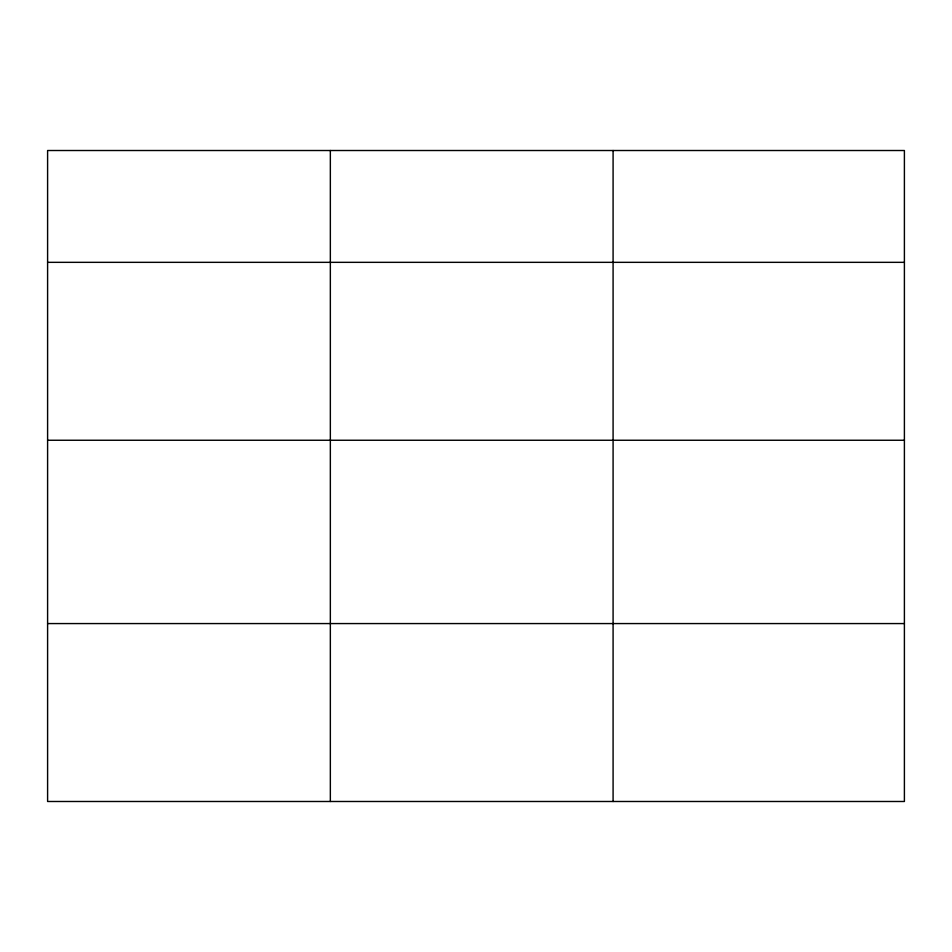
<?xml version="1.0" encoding="UTF-8"?>
<svg xmlns="http://www.w3.org/2000/svg" width="952" height="952" viewBox="0 0 952 952"><rect width="100%" height="100%" fill="white"/><g stroke="black" fill="none" stroke-linecap="round" stroke-linejoin="round"><path stroke-width="1.43" d="M904.4 440.252L904.4 150.511L47.6 150.511L47.6 801.489L904.4 801.489L904.4 440.252L47.6 440.252M47.6 262.335L904.4 262.335M47.6 623.572L904.4 623.572M613.088 150.511L613.088 801.489M330.344 150.511L330.344 801.489"/></g></svg>
